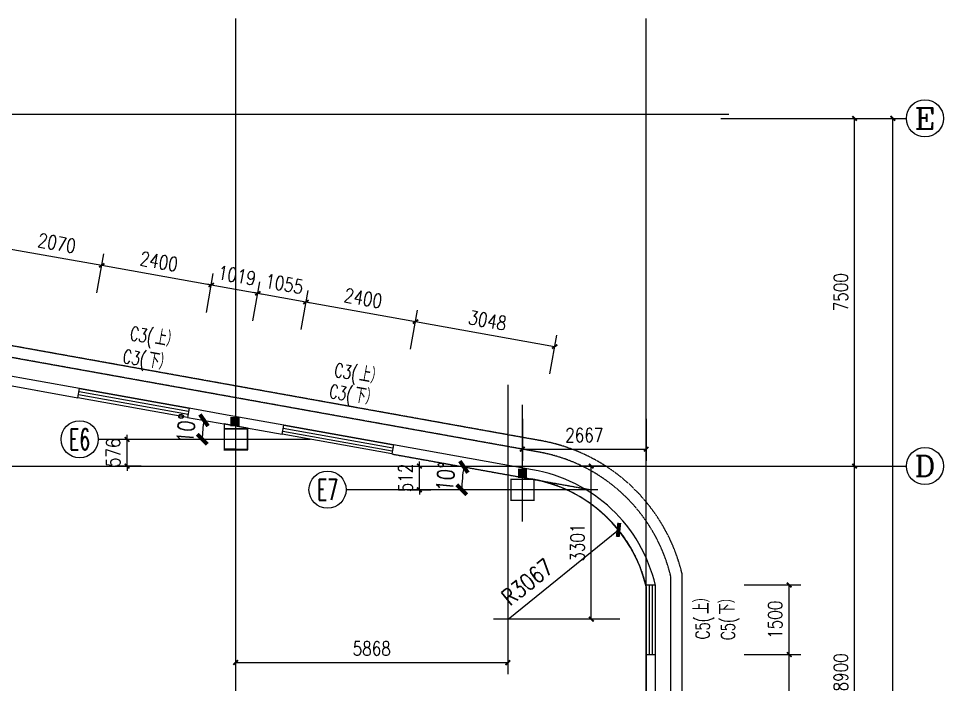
# Model space of a CAD drawing. Header units: millimetres. Extents: x 36114 to 137034, y 22418 to 93776.
# Drawn here: x 99879 to 119823, y 65223 to 79590 of the extents above; entities that cross this region are included whole.
import ezdxf
from ezdxf.enums import TextEntityAlignment as Align

# ---------------------------------------------------------------- set-up
doc = ezdxf.new("R2010")
doc.units = ezdxf.units.MM
doc.linetypes.add('DASH', pattern=[0.35, 0.25, -0.1])
doc.linetypes.add('DOTE', pattern=[2.42, 2, -0.2, 0.02, -0.2])
doc.layers.get('0').update_dxf_attribs({"color": 254})
doc.layers.get('Defpoints').update_dxf_attribs({"color": 254})
for name, color, linetype in [('\\M+5BDA8-\\M+5B3DF\\M+5B4E7', 254, 'Continuous'), ('\\M+5BDA8-\\M+5B4B0', 254, 'Continuous'), ('\\M+5BDA8-\\M+5C3C5\\M+5B4B0\\M+5B1E0\\M+5BAC5', 254, 'Continuous'), ('\\M+5BDA8-\\M+5C7BD-\\M+5D7A9', 254, 'Continuous'), ('\\M+5BDA8-\\M+5D6E1', 254, 'DOTE'), ('\\M+5BDA8-\\M+5D6E1-\\M+5B1EA\\M+5D7A2', 254, 'Continuous'), ('\\M+5C1A2\\M+5C3E6\\M+5CFDF\\M+5CCF51', 254, 'Continuous'), ('\\M+5C1A2\\M+5C3E6\\M+5CFF4\\M+5CCF53', 254, 'Continuous'), ('\\M+5C5C5\\M+5CBAE', 254, 'Continuous'), ('AXIS_TEXT', 254, 'Continuous'), ('PUB_TEXT', 254, 'Continuous'), ('WALL', 254, 'Continuous')]:
    doc.layers.add(name, color=color, linetype=linetype)
doc.styles.add('A-AXIS-LABEL', font='COMPLEX', dxfattribs={"bigfont": 'GBCBIG'})
doc.styles.add('A-WIN-LABEL', font='SIMPLEX', dxfattribs={"bigfont": 'GBCBIG'})
doc.styles.add('COMPLEX', font='COMPLEX')
doc.styles.add('DIM_FONT', font='SIMPLEX.shx', dxfattribs={"width": 0.8})
doc.styles.add('ROMANS', font='ROMANS.shx', dxfattribs={"width": 0.8, "bigfont": 'hhztxt.shx'})
doc.dimstyles.new('dim1-150', dxfattribs={"dimscale": 180, "dimtxt": 2, "dimasz": 1.2, "dimexe": 1.2, "dimexo": 1.2, "dimgap": 1, "dimtad": 1, "dimdec": 0, "dimdsep": 46, "dimtxsty": 'ROMANS', "dimblk": 'ARCHTICK', "dimcen": 0, "dimadec": 0, "dimazin": 0, "dimtfac": 0.71, "dimtdec": 0, "dimtix": 1, "dimtmove": 0, "dimatfit": 3, "dimldrblk": 'ARCHTICK', "dimfxl": 0, "dimtolj": 1, "dimtzin": 0, "dimarcsym": 0})
doc.dimstyles.new('DIMN', dxfattribs={"dimtxt": 300, "dimasz": 100, "dimexe": 250, "dimexo": 300, "dimgap": 150, "dimtad": 1, "dimdec": 0, "dimzin": 0, "dimdsep": 46, "dimtxsty": 'DIM_FONT', "dimblk": 'ARCHTICK', "dimcen": 0.09, "dimclrt": 7, "dimazin": 2, "dimtfac": 1, "dimtdec": 0, "dimtix": 1, "dimtmove": 2, "dimatfit": 3, "dimldrblk": 'ARCHTICK', "dimfxl": 0, "dimtolj": 1, "dimtzin": 0, "dimarcsym": 0})

# ---------------------------------------------------------------- blocks, each defined once
blk = doc.blocks.new('_ArchTick')
at = {"color": 0, "linetype": 'ByBlock', "const_width": 0.4}
blk.add_lwpolyline([(-0.5, -0.5), (0.5, 0.5)], dxfattribs=at)
blk = doc.blocks.new('*D202')
at = {"layer": '\\M+5C1A2\\M+5C3E6\\M+5CFDF\\M+5CCF51', "color": 0, "lineweight": -2, "transparency": 16777216}
blk.add_arc((66133, 77436), 5623, 169.8236, 180, dxfattribs=at)
at = {"layer": 'Defpoints', "color": 0, "transparency": 16777216}
for p in [(57095, 79058), (60550, 78100), (56995, 77436), (115223, 77436), (113408, 68950)]:
    blk.add_point(p, dxfattribs=at)
at = {"layer": '\\M+5C1A2\\M+5C3E6\\M+5CFDF\\M+5CCF51', "color": 0, "lineweight": -2, "transparency": 16777216, "xscale": 216, "yscale": 216, "zscale": 216}
for p, rotation in [((60599, 78429), 79.82363996447724), ((60511, 77436), 270)]:
    blk.add_blockref('_ArchTick', p, dxfattribs=dict(at, rotation=rotation))
at = {"layer": '\\M+5C1A2\\M+5C3E6\\M+5CFDF\\M+5CCF51', "color": 0, "transparency": 16777216, "insert": (60174, 77966), "char_height": 360, "attachment_point": 5, "rotation": 84.9118, "style": 'ROMANS'}
blk.add_mtext('\\A1;10\\M+5A1E3', dxfattribs=at)
blk = doc.blocks.new('*D203')
at = {"layer": '\\M+5C1A2\\M+5C3E6\\M+5CFDF\\M+5CCF51', "color": 0, "lineweight": -2, "transparency": 16777216}
blk.add_arc((78349, 75505), 2447, 169.8236, 180, dxfattribs=at)
at = {"layer": 'Defpoints', "color": 0, "transparency": 16777216}
for p in [(68143, 77337), (75920, 75794), (74466, 75505), (78349, 75505), (113412, 69212)]:
    blk.add_point(p, dxfattribs=at)
at = {"layer": '\\M+5C1A2\\M+5C3E6\\M+5CFDF\\M+5CCF51', "color": 0, "lineweight": -2, "transparency": 16777216, "xscale": 216, "yscale": 216, "zscale": 216}
for p, rotation in [((75941, 75938), 79.8236399644773), ((75903, 75505), 270)]:
    blk.add_blockref('_ArchTick', p, dxfattribs=dict(at, rotation=rotation))
at = {"layer": '\\M+5C1A2\\M+5C3E6\\M+5CFDF\\M+5CCF51', "color": 0, "transparency": 16777216, "insert": (75554, 75754), "char_height": 360, "attachment_point": 5, "rotation": 84.9118, "style": 'ROMANS'}
blk.add_mtext('\\A1;10\\M+5A1E3', dxfattribs=at)
blk = doc.blocks.new('*D204')
at = {"layer": '\\M+5C1A2\\M+5C3E6\\M+5CFDF\\M+5CCF51', "color": 0, "lineweight": -2, "transparency": 16777216}
blk.add_line((86105, 73672), (86025, 73672), dxfattribs=at)
blk.add_arc((88560, 73672), 2319, 169.8236, 180, dxfattribs=at)
at = {"layer": 'Defpoints', "color": 0, "transparency": 16777216}
for p in [(68143, 77337), (86257, 73946), (86321, 73672), (88560, 73672), (113412, 69212)]:
    blk.add_point(p, dxfattribs=at)
at = {"layer": '\\M+5C1A2\\M+5C3E6\\M+5CFDF\\M+5CCF51', "color": 0, "lineweight": -2, "transparency": 16777216, "xscale": 216, "yscale": 216, "zscale": 216}
for p, rotation in [((86277, 74082), 79.8236399644773), ((86241, 73672), 270.0000000000002)]:
    blk.add_blockref('_ArchTick', p, dxfattribs=dict(at, rotation=rotation))
at = {"layer": '\\M+5C1A2\\M+5C3E6\\M+5CFDF\\M+5CCF51', "color": 0, "transparency": 16777216, "insert": (85891, 73910), "char_height": 360, "attachment_point": 5, "rotation": 84.9118, "style": 'ROMANS'}
blk.add_mtext('\\A1;10\\M+5A1E3', dxfattribs=at)
blk = doc.blocks.new('*D205')
at = {"layer": '\\M+5C1A2\\M+5C3E6\\M+5CFDF\\M+5CCF51', "color": 0, "lineweight": -2, "transparency": 16777216}
blk.add_arc((106170, 70511), 2329, 169.8236, 180, dxfattribs=at)
at = {"layer": 'Defpoints', "color": 0, "transparency": 16777216}
for p in [(68143, 77337), (103857, 70787), (102822, 70511), (106170, 70511), (113412, 69212)]:
    blk.add_point(p, dxfattribs=at)
at = {"layer": '\\M+5C1A2\\M+5C3E6\\M+5CFDF\\M+5CCF51', "color": 0, "lineweight": -2, "transparency": 16777216, "xscale": 216, "yscale": 216, "zscale": 216}
for p, rotation in [((103878, 70923), 79.82363996447724), ((103841, 70511), 270.0000000000002)]:
    blk.add_blockref('_ArchTick', p, dxfattribs=dict(at, rotation=rotation))
at = {"layer": '\\M+5C1A2\\M+5C3E6\\M+5CFDF\\M+5CCF51', "color": 0, "transparency": 16777216, "insert": (103492, 70750), "char_height": 360, "attachment_point": 5, "rotation": 84.9118, "style": 'ROMANS'}
blk.add_mtext('\\A1;10\\M+5A1E3', dxfattribs=at)
blk = doc.blocks.new('*D206')
at = {"layer": '\\M+5C1A2\\M+5C3E6\\M+5CFDF\\M+5CCF51', "color": 0, "lineweight": -2, "transparency": 16777216}
blk.add_arc((97379, 72089), 2073, 169.8236, 180, dxfattribs=at)
at = {"layer": 'Defpoints', "color": 0, "transparency": 16777216}
for p in [(68143, 77337), (95320, 72334), (95156, 72089), (97379, 72089), (113512, 69194)]:
    blk.add_point(p, dxfattribs=at)
at = {"layer": '\\M+5C1A2\\M+5C3E6\\M+5CFDF\\M+5CCF51', "color": 0, "lineweight": -2, "transparency": 16777216, "xscale": 216, "yscale": 216, "zscale": 216}
for p, rotation in [((95339, 72456), 79.82363996447724), ((95306, 72089), 269.9999999999998)]:
    blk.add_blockref('_ArchTick', p, dxfattribs=dict(at, rotation=rotation))
at = {"layer": '\\M+5C1A2\\M+5C3E6\\M+5CFDF\\M+5CCF51', "color": 0, "transparency": 16777216, "insert": (94956, 72305), "char_height": 360, "attachment_point": 5, "rotation": 84.9118, "style": 'ROMANS'}
blk.add_mtext('\\A1;10\\M+5A1E3', dxfattribs=at)
blk = doc.blocks.new('*D207')
at = {"layer": '\\M+5C1A2\\M+5C3E6\\M+5CFDF\\M+5CCF51', "color": 0, "lineweight": -2, "transparency": 16777216}
blk.add_line((109305, 69424), (109222, 69424), dxfattribs=at)
blk.add_arc((112229, 69424), 2791, 169.8235, 180, dxfattribs=at)
at = {"layer": 'Defpoints', "color": 0, "transparency": 16777216}
for p in [(107927, 70196), (109458, 69754), (109521, 69424), (112229, 69424), (112370, 69424)]:
    blk.add_point(p, dxfattribs=at)
at = {"layer": '\\M+5C1A2\\M+5C3E6\\M+5CFDF\\M+5CCF51', "color": 0, "lineweight": -2, "transparency": 16777216, "xscale": 216, "yscale": 216, "zscale": 216}
for p, rotation in [((109482, 69917), 79.82348760336745), ((109438, 69424), 270)]:
    blk.add_blockref('_ArchTick', p, dxfattribs=dict(at, rotation=rotation))
at = {"layer": '\\M+5C1A2\\M+5C3E6\\M+5CFDF\\M+5CCF51', "color": 0, "transparency": 16777216, "insert": (109090, 69703), "char_height": 360, "attachment_point": 5, "rotation": 84.9117, "style": 'ROMANS'}
blk.add_mtext('\\A1;10\\M+5A1E3', dxfattribs=at)
blk = doc.blocks.new('*D209')
at = {"layer": '\\M+5BDA8-\\M+5B3DF\\M+5B4E7', "color": 0, "lineweight": -2, "transparency": 16777216}
blk.add_line((110434, 66634), (112816, 68558), dxfattribs=at)
at = {"layer": 'Defpoints', "color": 0, "transparency": 16777216}
for p in [(112816, 68558), (110430, 66631)]:
    blk.add_point(p, dxfattribs=at)
at = {"layer": '\\M+5BDA8-\\M+5B3DF\\M+5B4E7', "color": 0, "lineweight": -2, "transparency": 16777216, "xscale": 216, "yscale": 216, "zscale": 216, "rotation": 38.91113738284074}
blk.add_blockref('_ArchTick', (112816, 68558), dxfattribs=at)
at = {"layer": '\\M+5BDA8-\\M+5B3DF\\M+5B4E7', "color": 0, "transparency": 16777216, "insert": (110849, 67432), "char_height": 360, "attachment_point": 5, "rotation": 38.9111, "style": 'ROMANS'}
blk.add_mtext('\\A1;R3067', dxfattribs=at)
blk = doc.blocks.new('*D210')
at = {"layer": '\\M+5BDA8-\\M+5B3DF\\M+5B4E7', "color": 0, "lineweight": -2, "transparency": 16777216}
for p, q in [((112547, 69936), (111979, 69936)), ((112229, 66634), (112229, 69936)), ((112547, 66634), (111979, 66634))]:
    blk.add_line(p, q, dxfattribs=at)
at = {"layer": 'Defpoints', "color": 0, "transparency": 16777216}
for p in [(112229, 69936), (112847, 69936), (112847, 66634)]:
    blk.add_point(p, dxfattribs=at)
at = {"layer": '\\M+5BDA8-\\M+5B3DF\\M+5B4E7', "color": 0, "lineweight": -2, "transparency": 16777216, "xscale": 100, "yscale": 100, "zscale": 100}
for p, rotation in [((112229, 69936), 90), ((112229, 66634), 270)]:
    blk.add_blockref('_ArchTick', p, dxfattribs=dict(at, rotation=rotation))
at = {"layer": '\\M+5BDA8-\\M+5B3DF\\M+5B4E7', "color": 7, "transparency": 16777216, "insert": (111929, 68285), "char_height": 300, "attachment_point": 5, "rotation": 90, "style": 'DIM_FONT'}
blk.add_mtext('\\A1;3301', dxfattribs=at)
blk = doc.blocks.new('*D211')
at = {"layer": '\\M+5BDA8-\\M+5B3DF\\M+5B4E7', "color": 0, "lineweight": -2, "transparency": 16777216}
for p, q in [((110745, 70956), (110745, 70050)), ((113412, 70956), (113412, 70050)), ((110745, 70300), (113412, 70300))]:
    blk.add_line(p, q, dxfattribs=at)
at = {"layer": 'Defpoints', "color": 0, "transparency": 16777216}
for p in [(110745, 71256), (113412, 71256), (113412, 70300)]:
    blk.add_point(p, dxfattribs=at)
at = {"layer": '\\M+5BDA8-\\M+5B3DF\\M+5B4E7', "color": 0, "lineweight": -2, "transparency": 16777216, "xscale": 100, "yscale": 100, "zscale": 100, "rotation": 180}
blk.add_blockref('_ArchTick', (110745, 70300), dxfattribs=at)
at = {"layer": '\\M+5BDA8-\\M+5B3DF\\M+5B4E7', "color": 0, "lineweight": -2, "transparency": 16777216, "xscale": 100, "yscale": 100, "zscale": 100}
blk.add_blockref('_ArchTick', (113412, 70300), dxfattribs=at)
at = {"layer": '\\M+5BDA8-\\M+5B3DF\\M+5B4E7', "color": 7, "transparency": 16777216, "insert": (112078, 70600), "char_height": 300, "attachment_point": 5, "style": 'DIM_FONT'}
blk.add_mtext('\\A1;2667', dxfattribs=at)
blk = doc.blocks.new('*D214')
at = {"layer": '\\M+5BDA8-\\M+5B3DF\\M+5B4E7', "color": 0, "lineweight": -2, "transparency": 16777216}
for p, q in [((102219, 70511), (102219, 70611)), ((102522, 70511), (101969, 70511)), ((102219, 69936), (102219, 70511)), ((102522, 69936), (101969, 69936)), ((102219, 69936), (102219, 69836))]:
    blk.add_line(p, q, dxfattribs=at)
at = {"layer": 'Defpoints', "color": 0, "transparency": 16777216}
for p in [(102219, 70511), (102822, 70511), (102822, 69936)]:
    blk.add_point(p, dxfattribs=at)
at = {"layer": '\\M+5BDA8-\\M+5B3DF\\M+5B4E7', "color": 0, "lineweight": -2, "transparency": 16777216, "xscale": 100, "yscale": 100, "zscale": 100}
for p, rotation in [((102219, 70511), 270), ((102219, 69936), 90)]:
    blk.add_blockref('_ArchTick', p, dxfattribs=dict(at, rotation=rotation))
at = {"layer": '\\M+5BDA8-\\M+5B3DF\\M+5B4E7', "color": 7, "transparency": 16777216, "insert": (101919, 70224), "char_height": 300, "attachment_point": 5, "rotation": 90, "style": 'DIM_FONT'}
blk.add_mtext('\\A1;576', dxfattribs=at)
blk = doc.blocks.new('*D215')
at = {"layer": '\\M+5BDA8-\\M+5B3DF\\M+5B4E7', "color": 0, "lineweight": -2, "transparency": 16777216}
for p, q in [((108522, 69936), (108522, 70036)), ((108257, 69936), (108772, 69936)), ((108522, 69424), (108522, 69936)), ((108257, 69424), (108772, 69424)), ((108522, 69424), (108522, 69324))]:
    blk.add_line(p, q, dxfattribs=at)
at = {"layer": 'Defpoints', "color": 0, "transparency": 16777216}
for p in [(107957, 69936), (108522, 69936), (107957, 69424)]:
    blk.add_point(p, dxfattribs=at)
at = {"layer": '\\M+5BDA8-\\M+5B3DF\\M+5B4E7', "color": 0, "lineweight": -2, "transparency": 16777216, "xscale": 100, "yscale": 100, "zscale": 100}
for p, rotation in [((108522, 69936), 270), ((108522, 69424), 90)]:
    blk.add_blockref('_ArchTick', p, dxfattribs=dict(at, rotation=rotation))
at = {"layer": '\\M+5BDA8-\\M+5B3DF\\M+5B4E7', "color": 7, "transparency": 16777216, "insert": (108222, 69680), "char_height": 300, "attachment_point": 5, "rotation": 90, "style": 'DIM_FONT'}
blk.add_mtext('\\A1;512', dxfattribs=at)
blk = doc.blocks.new('*D216')
at = {"layer": '\\M+5BDA8-\\M+5B3DF\\M+5B4E7', "color": 0, "lineweight": -2, "transparency": 16777216}
for p, q in [((104561, 66637), (104560, 65450)), ((110430, 66634), (110429, 65447)), ((104561, 65700), (110429, 65697))]:
    blk.add_line(p, q, dxfattribs=at)
at = {"layer": 'Defpoints', "color": 0, "transparency": 16777216}
for p in [(104561, 66937), (110430, 66934), (110429, 65697)]:
    blk.add_point(p, dxfattribs=at)
at = {"layer": '\\M+5BDA8-\\M+5B3DF\\M+5B4E7', "color": 0, "lineweight": -2, "transparency": 16777216, "xscale": 100, "yscale": 100, "zscale": 100}
for p, rotation in [((104561, 65700), 179.9689875181909), ((110429, 65697), 359.9689875181909)]:
    blk.add_blockref('_ArchTick', p, dxfattribs=dict(at, rotation=rotation))
at = {"layer": '\\M+5BDA8-\\M+5B3DF\\M+5B4E7', "color": 7, "transparency": 16777216, "insert": (107495, 65999), "char_height": 300, "attachment_point": 5, "rotation": 359.969, "style": 'DIM_FONT'}
blk.add_mtext('\\A1;5868', dxfattribs=at)
blk = doc.blocks.new('*D263')
at = {"layer": '\\M+5BDA8-\\M+5B3DF\\M+5B4E7', "color": 0, "lineweight": -2, "transparency": 16777216}
for p, q in [((99529, 74041), (99679, 74878)), ((99635, 74632), (101673, 74266)), ((101567, 73675), (101717, 74512))]:
    blk.add_line(p, q, dxfattribs=at)
at = {"layer": 'Defpoints', "color": 0, "transparency": 16777216}
for p in [(101673, 74266), (99476, 73745), (101514, 73380)]:
    blk.add_point(p, dxfattribs=at)
at = {"layer": '\\M+5BDA8-\\M+5B3DF\\M+5B4E7', "color": 0, "lineweight": -2, "transparency": 16777216, "xscale": 100, "yscale": 100, "zscale": 100}
for p, rotation in [((99635, 74632), 169.8237537539225), ((101673, 74266), 349.8237537539225)]:
    blk.add_blockref('_ArchTick', p, dxfattribs=dict(at, rotation=rotation))
at = {"layer": '\\M+5BDA8-\\M+5B3DF\\M+5B4E7', "color": 7, "transparency": 16777216, "insert": (100707, 74744), "char_height": 300, "attachment_point": 5, "rotation": 349.8238, "style": 'DIM_FONT'}
blk.add_mtext('\\A1;2070', dxfattribs=at)
blk = doc.blocks.new('*D264')
at = {"layer": '\\M+5BDA8-\\M+5B3DF\\M+5B4E7', "color": 0, "lineweight": -2, "transparency": 16777216}
for p, q in [((101567, 73675), (101717, 74512)), ((101673, 74266), (104035, 73842)), ((103929, 73251), (104079, 74088))]:
    blk.add_line(p, q, dxfattribs=at)
at = {"layer": 'Defpoints', "color": 0, "transparency": 16777216}
for p in [(104035, 73842), (101514, 73380), (103876, 72956)]:
    blk.add_point(p, dxfattribs=at)
at = {"layer": '\\M+5BDA8-\\M+5B3DF\\M+5B4E7', "color": 0, "lineweight": -2, "transparency": 16777216, "xscale": 100, "yscale": 100, "zscale": 100}
for p, rotation in [((101673, 74266), 169.8237537539224), ((104035, 73842), 349.8237537539225)]:
    blk.add_blockref('_ArchTick', p, dxfattribs=dict(at, rotation=rotation))
at = {"layer": '\\M+5BDA8-\\M+5B3DF\\M+5B4E7', "color": 7, "transparency": 16777216, "insert": (102907, 74349), "char_height": 300, "attachment_point": 5, "rotation": 349.8238, "style": 'DIM_FONT'}
blk.add_mtext('\\A1;2400', dxfattribs=at)
blk = doc.blocks.new('*D265')
at = {"layer": '\\M+5BDA8-\\M+5B3DF\\M+5B4E7', "color": 0, "lineweight": -2, "transparency": 16777216}
for p, q in [((103929, 73251), (104079, 74088)), ((104035, 73842), (103937, 73859)), ((104035, 73842), (105038, 73662)), ((104932, 73071), (105083, 73908)), ((105038, 73662), (105137, 73644))]:
    blk.add_line(p, q, dxfattribs=at)
at = {"layer": 'Defpoints', "color": 0, "transparency": 16777216}
for p in [(105038, 73662), (103876, 72956), (104879, 72775)]:
    blk.add_point(p, dxfattribs=at)
at = {"layer": '\\M+5BDA8-\\M+5B3DF\\M+5B4E7', "color": 0, "lineweight": -2, "transparency": 16777216, "xscale": 100, "yscale": 100, "zscale": 100}
for p, rotation in [((104035, 73842), 349.8237537539237), ((105038, 73662), 169.8237537539237)]:
    blk.add_blockref('_ArchTick', p, dxfattribs=dict(at, rotation=rotation))
at = {"layer": '\\M+5BDA8-\\M+5B3DF\\M+5B4E7', "color": 7, "transparency": 16777216, "insert": (104590, 74047), "char_height": 300, "attachment_point": 5, "rotation": 349.8238, "style": 'DIM_FONT'}
blk.add_mtext('\\A1;1019', dxfattribs=at)
blk = doc.blocks.new('*D266')
at = {"layer": '\\M+5BDA8-\\M+5B3DF\\M+5B4E7', "color": 0, "lineweight": -2, "transparency": 16777216}
for p, q in [((104932, 73071), (105083, 73908)), ((105038, 73662), (104940, 73679)), ((105038, 73662), (106077, 73475)), ((105971, 72884), (106121, 73721)), ((106077, 73475), (106176, 73458))]:
    blk.add_line(p, q, dxfattribs=at)
at = {"layer": 'Defpoints', "color": 0, "transparency": 16777216}
for p in [(106077, 73475), (104879, 72775), (105918, 72589)]:
    blk.add_point(p, dxfattribs=at)
at = {"layer": '\\M+5BDA8-\\M+5B3DF\\M+5B4E7', "color": 0, "lineweight": -2, "transparency": 16777216, "xscale": 100, "yscale": 100, "zscale": 100}
for p, rotation in [((105038, 73662), 349.8237537539204), ((106077, 73475), 169.8237537539204)]:
    blk.add_blockref('_ArchTick', p, dxfattribs=dict(at, rotation=rotation))
at = {"layer": '\\M+5BDA8-\\M+5B3DF\\M+5B4E7', "color": 7, "transparency": 16777216, "insert": (105611, 73864), "char_height": 300, "attachment_point": 5, "rotation": 349.8238, "style": 'DIM_FONT'}
blk.add_mtext('\\A1;1055', dxfattribs=at)
blk = doc.blocks.new('*D267')
at = {"layer": '\\M+5BDA8-\\M+5B3DF\\M+5B4E7', "color": 0, "lineweight": -2, "transparency": 16777216}
for p, q in [((105971, 72884), (106121, 73721)), ((106077, 73475), (108439, 73051)), ((108333, 72460), (108484, 73297))]:
    blk.add_line(p, q, dxfattribs=at)
at = {"layer": 'Defpoints', "color": 0, "transparency": 16777216}
for p in [(108439, 73051), (105918, 72589), (108280, 72165)]:
    blk.add_point(p, dxfattribs=at)
at = {"layer": '\\M+5BDA8-\\M+5B3DF\\M+5B4E7', "color": 0, "lineweight": -2, "transparency": 16777216, "xscale": 100, "yscale": 100, "zscale": 100}
for p, rotation in [((106077, 73475), 169.8237537539221), ((108439, 73051), 349.8237537539221)]:
    blk.add_blockref('_ArchTick', p, dxfattribs=dict(at, rotation=rotation))
at = {"layer": '\\M+5BDA8-\\M+5B3DF\\M+5B4E7', "color": 7, "transparency": 16777216, "insert": (107311, 73558), "char_height": 300, "attachment_point": 5, "rotation": 349.8238, "style": 'DIM_FONT'}
blk.add_mtext('\\A1;2400', dxfattribs=at)
blk = doc.blocks.new('*D268')
at = {"layer": '\\M+5BDA8-\\M+5B3DF\\M+5B4E7', "color": 0, "lineweight": -2, "transparency": 16777216}
for p, q in [((108333, 72460), (108484, 73297)), ((108439, 73051), (111439, 72513)), ((111333, 71922), (111484, 72759))]:
    blk.add_line(p, q, dxfattribs=at)
at = {"layer": 'Defpoints', "color": 0, "transparency": 16777216}
for p in [(111439, 72513), (108280, 72165), (111280, 71626)]:
    blk.add_point(p, dxfattribs=at)
at = {"layer": '\\M+5BDA8-\\M+5B3DF\\M+5B4E7', "color": 0, "lineweight": -2, "transparency": 16777216, "xscale": 100, "yscale": 100, "zscale": 100}
for p, rotation in [((108439, 73051), 169.8237537539229), ((111439, 72513), 349.823753753923)]:
    blk.add_blockref('_ArchTick', p, dxfattribs=dict(at, rotation=rotation))
at = {"layer": '\\M+5BDA8-\\M+5B3DF\\M+5B4E7', "color": 7, "transparency": 16777216, "insert": (109992, 73077), "char_height": 300, "attachment_point": 5, "rotation": 349.8238, "style": 'DIM_FONT'}
blk.add_mtext('\\A1;3048', dxfattribs=at)
blk = doc.blocks.new('*D283')
at = {"layer": '\\M+5BDA8-\\M+5B3DF\\M+5B4E7', "color": 0, "lineweight": -2, "transparency": 16777216}
for p, q in [((115526, 65870), (116746, 65870)), ((116495, 63036), (116496, 65870)), ((115525, 63036), (116745, 63036))]:
    blk.add_line(p, q, dxfattribs=at)
at = {"layer": 'Defpoints', "color": 0, "transparency": 16777216}
for p in [(115226, 65870), (116496, 65870), (115225, 63036)]:
    blk.add_point(p, dxfattribs=at)
at = {"layer": '\\M+5BDA8-\\M+5B3DF\\M+5B4E7', "color": 0, "lineweight": -2, "transparency": 16777216, "xscale": 100, "yscale": 100, "zscale": 100}
for p, rotation in [((116496, 65870), 89.99347379288021), ((116495, 63036), 269.9934737928803)]:
    blk.add_blockref('_ArchTick', p, dxfattribs=dict(at, rotation=rotation))
at = {"layer": '\\M+5BDA8-\\M+5B3DF\\M+5B4E7', "color": 7, "transparency": 16777216, "insert": (116196, 64453), "char_height": 300, "attachment_point": 5, "rotation": 89.9935, "style": 'DIM_FONT'}
blk.add_mtext('\\A1;2834', dxfattribs=at)
blk = doc.blocks.new('*D284')
at = {"layer": '\\M+5BDA8-\\M+5B3DF\\M+5B4E7', "color": 0, "lineweight": -2, "transparency": 16777216}
for p, q in [((115526, 67370), (116746, 67370)), ((116496, 65870), (116496, 67370)), ((115526, 65870), (116746, 65870))]:
    blk.add_line(p, q, dxfattribs=at)
at = {"layer": 'Defpoints', "color": 0, "transparency": 16777216}
for p in [(115226, 67370), (116496, 67370), (115226, 65870)]:
    blk.add_point(p, dxfattribs=at)
at = {"layer": '\\M+5BDA8-\\M+5B3DF\\M+5B4E7', "color": 0, "lineweight": -2, "transparency": 16777216, "xscale": 100, "yscale": 100, "zscale": 100}
for p, rotation in [((116496, 67370), 89.99347379288267), ((116496, 65870), 269.9934737928827)]:
    blk.add_blockref('_ArchTick', p, dxfattribs=dict(at, rotation=rotation))
at = {"layer": '\\M+5BDA8-\\M+5B3DF\\M+5B4E7', "color": 7, "transparency": 16777216, "insert": (116196, 66620), "char_height": 300, "attachment_point": 5, "rotation": 89.9935, "style": 'DIM_FONT'}
blk.add_mtext('\\A1;1500', dxfattribs=at)
blk = doc.blocks.new('*D362')
at = {"layer": '\\M+5BDA8-\\M+5D6E1-\\M+5B1EA\\M+5D7A2', "color": 0, "lineweight": -2, "transparency": 16777216}
for p, q in [((117224, 77436), (118979, 77436)), ((118729, 42936), (118729, 77436)), ((117224, 42936), (118979, 42936))]:
    blk.add_line(p, q, dxfattribs=at)
at = {"layer": 'Defpoints', "color": 0, "transparency": 16777216}
for p in [(116924, 77436), (118729, 77436), (116924, 42936)]:
    blk.add_point(p, dxfattribs=at)
at = {"layer": '\\M+5BDA8-\\M+5D6E1-\\M+5B1EA\\M+5D7A2', "color": 0, "lineweight": -2, "transparency": 16777216, "xscale": 100, "yscale": 100, "zscale": 100}
for p, rotation in [((118729, 77436), 90), ((118729, 42936), 270)]:
    blk.add_blockref('_ArchTick', p, dxfattribs=dict(at, rotation=rotation))
at = {"layer": '\\M+5BDA8-\\M+5D6E1-\\M+5B1EA\\M+5D7A2', "color": 7, "transparency": 16777216, "insert": (118429, 60186), "char_height": 300, "attachment_point": 5, "rotation": 90, "style": 'DIM_FONT'}
blk.add_mtext('\\A1;34500', dxfattribs=at)
blk = doc.blocks.new('*D365')
at = {"layer": '\\M+5BDA8-\\M+5D6E1-\\M+5B1EA\\M+5D7A2', "color": 0, "lineweight": -2, "transparency": 16777216}
for p, q in [((115223, 69936), (118157, 69936)), ((117907, 61036), (117907, 69936)), ((115223, 61036), (118157, 61036))]:
    blk.add_line(p, q, dxfattribs=at)
at = {"layer": 'Defpoints', "color": 0, "transparency": 16777216}
for p in [(114923, 69936), (117907, 69936), (114923, 61036)]:
    blk.add_point(p, dxfattribs=at)
at = {"layer": '\\M+5BDA8-\\M+5D6E1-\\M+5B1EA\\M+5D7A2', "color": 0, "lineweight": -2, "transparency": 16777216, "xscale": 100, "yscale": 100, "zscale": 100}
for p, rotation in [((117907, 69936), 90), ((117907, 61036), 270)]:
    blk.add_blockref('_ArchTick', p, dxfattribs=dict(at, rotation=rotation))
at = {"layer": '\\M+5BDA8-\\M+5D6E1-\\M+5B1EA\\M+5D7A2', "color": 7, "transparency": 16777216, "insert": (117607, 65486), "char_height": 300, "attachment_point": 5, "rotation": 90, "style": 'DIM_FONT'}
blk.add_mtext('\\A1;8900', dxfattribs=at)
blk = doc.blocks.new('*D229')
at = {"layer": '\\M+5BDA8-\\M+5D6E1-\\M+5B1EA\\M+5D7A2', "color": 0, "lineweight": -2, "transparency": 16777216}
for p, q in [((115223, 77436), (118157, 77436)), ((117907, 69936), (117907, 77436)), ((115223, 69936), (118157, 69936))]:
    blk.add_line(p, q, dxfattribs=at)
at = {"layer": 'Defpoints', "color": 0, "transparency": 16777216}
for p in [(114923, 77436), (117907, 77436), (114923, 69936)]:
    blk.add_point(p, dxfattribs=at)
at = {"layer": '\\M+5BDA8-\\M+5D6E1-\\M+5B1EA\\M+5D7A2', "color": 0, "lineweight": -2, "transparency": 16777216, "xscale": 100, "yscale": 100, "zscale": 100}
for p, rotation in [((117907, 77436), 90), ((117907, 69936), 270)]:
    blk.add_blockref('_ArchTick', p, dxfattribs=dict(at, rotation=rotation))
at = {"layer": '\\M+5BDA8-\\M+5D6E1-\\M+5B1EA\\M+5D7A2', "color": 7, "transparency": 16777216, "insert": (117607, 73686), "char_height": 300, "attachment_point": 5, "rotation": 90, "style": 'DIM_FONT'}
blk.add_mtext('\\A1;7500', dxfattribs=at)
blk = doc.blocks.new('_AXISO')
blk.add_circle((0, 0), 0.5)
at = {"layer": 'AXIS_TEXT', "style": 'COMPLEX'}
blk.add_attdef('A', text='', height=0.56, dxfattribs=at).set_placement((-0.25, -0.28), (0.25, -0.28), align=Align.FIT)
blk = doc.blocks.new('\\M+5B6FE\\M+5CEAC\\M+5B4B0\\M+5BFE2$\\M+5CFB5\\M+5CDB3\\M+5CDBC\\M+5BFE2$00000001')
at = {"color": 0}
for points in [[(-0.5, 0.5), (-0.5, -0.5)], [(-0.5, 0.5), (0.5, 0.5)], [(0.5, -0.5), (0.5, 0.5)], [(0.5, 0.1667), (-0.5, 0.1667)], [(0.5, -0.1667), (-0.5, -0.1667)], [(-0.5, -0.5), (0.5, -0.5)]]:
    blk.add_lwpolyline(points, dxfattribs=at)

msp = doc.modelspace()

# ---------------------------------------------------------------- hatches: boundary and pattern name
at = {"layer": '\\M+5C1A2\\M+5C3E6\\M+5CFF4\\M+5CCF53'}
for points in [[(104448.3, 70792.1), (104648.3, 70792.1), (104648.3, 70992.1), (104448.3, 70992.1)], [(110646, 69678.8), (110846, 69678.8), (110846, 69878.8), (110646, 69878.8)]]:
    msp.add_hatch(color=256, dxfattribs=at).paths.add_polyline_path(points)

# ---------------------------------------------------------------- linework, layer by layer
at = {"layer": '\\M+5BDA8-\\M+5B3DF\\M+5B4E7'}
for p, q in [((102611.9, 70511.4), (101603, 70511.4)), ((107957.2, 69423.8), (106948.3, 69423.8))]:
    msp.add_line(p, q, dxfattribs=at)
at = {"layer": '\\M+5BDA8-\\M+5C7BD-\\M+5D7A9'}
for p, q in [((101195.6, 71607.5), (99158.1, 71973.3)), ((99122.8, 71776.4), (101160.3, 71410.7)), ((101160.3, 71410.7), (101195.6, 71607.5)), ((101160.3, 71410.7), (101195.6, 71607.5)), ((101195.6, 71607.5), (103557.9, 71183.5)), ((103522.5, 70986.7), (101160.3, 71410.7)), ((103557.9, 71183.5), (103522.5, 70986.7)), ((103557.9, 71183.5), (103522.5, 70986.7)), ((104381.3, 71035.7), (103557.9, 71183.5)), ((105600, 70816.9), (104381.3, 71035.7)), ((103522.5, 70986.7), (104345.9, 70838.9)), ((104345.9, 70838.9), (105564.7, 70620.1)), ((105564.7, 70620.1), (105600, 70816.9)), ((105564.7, 70620.1), (105600, 70816.9)), ((105600, 70816.9), (107962.3, 70392.9)), ((107927, 70196.1), (105564.7, 70620.1)), ((107962.3, 70392.9), (107927, 70196.1)), ((107962.3, 70392.9), (107927, 70196.1)), ((110962.3, 69854.4), (107962.3, 70392.9)), ((107927, 70196.1), (110928.1, 69657.3)), ((113411.6, 67337.3), (113411.6, 63035.7)), ((113611.6, 63035.7), (113611.6, 67360.4))]:
    msp.add_line(p, q, dxfattribs=at)
for radius, start, end in [(3274.6, 12.97935, 80.48029), (3074.6, 13.39672, 80.50132)]:
    msp.add_arc((110420.7, 66624.9), radius, start, end, dxfattribs=at)
at = {"layer": '\\M+5BDA8-\\M+5D6E1', "ltscale": 10}
for p, q in [((104561.2, 41718), (104561.2, 79590.2)), ((113411.6, 41718), (113411.6, 79590.2)), ((56965.4, 77525.9), (115193.8, 77525.9)), ((110429.7, 71691.3), (110429.2, 65737.5)), ((110744.8, 68743.1), (110744.8, 71255.9)), ((106170.2, 70511.4), (102611.9, 70511.4)), ((107927, 70196.1), (112229.2, 69423.8)), ((57094.7, 69935.6), (115023, 69935.6)), ((112370.3, 69423.8), (107957.2, 69423.8)), ((112847.1, 66634.3), (110116.9, 66634.3))]:
    msp.add_line(p, q, dxfattribs=at)
msp.add_arc((110429.7, 66631.1), 3067, 13.52265, 80.64559, dxfattribs=at)
at = {"layer": '\\M+5BDA8-\\M+5D6E1-\\M+5B1EA\\M+5D7A2'}
for p, q in [((115023, 77435.7), (119023, 77435.7)), ((115023, 69935.6), (119023, 69935.6))]:
    msp.add_line(p, q, dxfattribs=at)
for centre in [(101197, 70513.3), (106542.3, 69425.7)]:
    msp.add_circle(centre, 400, dxfattribs=at)
at = {"layer": '\\M+5C1A2\\M+5C3E6\\M+5CFF4\\M+5CCF53'}
for p, q in [((104315.6, 70844.3), (104315.6, 70301)), ((104815.6, 70754.6), (104315.6, 70844.3)), ((104815.6, 70738.1), (104815.6, 70284.6)), ((104565.6, 70301), (104315.6, 70301)), ((104565.6, 70301), (104815.6, 70301))]:
    msp.add_line(p, q, dxfattribs=at)
at = {"layer": '\\M+5C1A2\\M+5C3E6\\M+5CFF4\\M+5CCF53', "const_width": 30}
for points in [[(104815.6, 70284.6), (104815.6, 70738.1), (104315.6, 70738.1), (104315.6, 70284.6), (104815.6, 70284.6)], [(110994.8, 69197), (110994.8, 69650.5), (110494.8, 69650.5), (110494.8, 69197), (110994.8, 69197)]]:
    msp.add_lwpolyline(points, dxfattribs=at)
at = {"layer": '\\M+5C5C5\\M+5CBAE', "linetype": 'DASH', "ltscale": 30}
for p, q in [((109272.2, 70818.2), (89554.4, 74357.6)), ((108981.9, 70616.3), (89264.2, 74155.7)), ((111097.6, 70490.5), (109272.2, 70818.2)), ((111053.4, 70244.4), (108981.9, 70616.3)), ((114190.9, 63785.7), (114184.8, 67617.4)), ((113941.7, 63535.7), (113941.7, 67559))]:
    msp.add_line(p, q, dxfattribs=at)
for radius in [3817, 3567]:
    msp.add_arc((110473.7, 66724.9), radius, 13.52265, 80.64559, dxfattribs=at)
at = {"layer": 'WALL'}
for p, q in [((104373.2, 70994.1), (104373.2, 70994.1)), ((104833, 70713.8), (104833, 70713.8))]:
    msp.add_line(p, q, dxfattribs=at)

# ---------------------------------------------------------------- block references
at = {"layer": '\\M+5BDA8-\\M+5B4B0', "zscale": 200}
for p, xscale, yscale, rotation in [((102359.1, 71297.1), -2400, 200, 349.8236399644778), ((102359.1, 71297.1), -2400, 200, 349.8236399644778), ((106763.5, 70506.5), -2400, 200, 349.8234876033695), ((106763.5, 70506.5), -2400, 200, 349.8234876033695), ((113511.6, 66619.7), -1500, -200, 269.9999999941271), ((113511.6, 66619.7), -1500, -200, 269.9999999941271)]:
    msp.add_blockref('\\M+5B6FE\\M+5CEAC\\M+5B4B0\\M+5BFE2$\\M+5CFB5\\M+5CDB3\\M+5CDBC\\M+5BFE2$00000001', p, dxfattribs=dict(at, xscale=xscale, yscale=yscale, rotation=rotation))
at = {"layer": '\\M+5BDA8-\\M+5D6E1-\\M+5B1EA\\M+5D7A2'}
ref = msp.add_blockref('_AXISO', (119423, 77435.7), dxfattribs=dict(at, xscale=800, yscale=800, zscale=800))
ref.add_attrib('A', 'E', dxfattribs={"layer": 'AXIS_TEXT', "height": 452.5, "style": 'A-AXIS-LABEL', "width": 1.3125}).set_placement((119196.7, 77209.4), (119649.3, 77209.4), align=Align.FIT)
ref = msp.add_blockref('_AXISO', (119423, 69935.6), dxfattribs=dict(at, xscale=800, yscale=800, zscale=800))
ref.add_attrib('A', 'D', dxfattribs={"layer": 'AXIS_TEXT', "height": 452.5, "style": 'A-AXIS-LABEL', "width": 1.235294}).set_placement((119196.7, 69709.4), (119649.3, 69709.4), align=Align.FIT)

# ---------------------------------------------------------------- texts
at = {"layer": '\\M+5BDA8-\\M+5C3C5\\M+5B4B0\\M+5B1E0\\M+5BAC5', "style": 'A-WIN-LABEL', "width": 0.705882}
for s, rotation, p in [('C3(', 349.82364, (102263.9, 72659.2)), ('C3(', 349.82364, (102107.9, 72166.8)), ('C3(', 349.82349, (106668.3, 71868.6)), ('C3(', 349.82349, (106559.9, 71411.2)), ('C5(', 90, (114777.1, 66199.4)), ('C5(', 90, (115323.6, 66182.3))]:
    msp.add_text(s, height=297.5, rotation=rotation, dxfattribs=at).set_placement(p)
at = {"layer": '\\M+5BDA8-\\M+5C3C5\\M+5B4B0\\M+5B1E0\\M+5BAC5', "style": 'A-WIN-LABEL'}
for s, rotation, p in [('上）', 349.82364, (102805.2, 72562)), ('下）', 349.82364, (102649.2, 72069.6)), ('上）', 349.82349, (107209.7, 71771.4)), ('下）', 349.82349, (107101.2, 71314.1)), ('上）', 90, (114777.1, 66749.4)), ('下）', 90, (115323.6, 66732.3))]:
    msp.add_text(s, height=337.59, rotation=rotation, dxfattribs=at).set_placement(p)
at = {"layer": 'PUB_TEXT', "style": 'A-AXIS-LABEL', "width": 0.6}
for s, p, p2 in [('E6', (100970.7, 70287.1), (101423.3, 70287.1)), ('E7', (106316, 69199.4), (106768.6, 69199.4))]:
    msp.add_text(s, height=452.55, dxfattribs=at).set_placement(p, p2, align=Align.FIT)

# ---------------------------------------------------------------- dimensions: what is measured, and where the dimension line sits
at = {"layer": '\\M+5BDA8-\\M+5B3DF\\M+5B4E7'}
for p1, p2, distance, picture, middle in [((99476.2, 73745.3), (101513.7, 73379.6), 900.4, '*D263', (100707, 74743.9)), ((101513.7, 73379.6), (103876, 72955.5), 900.4, '*D264', (102906.9, 74349)), ((103876, 72955.5), (104879.3, 72775.4), 900.4, '*D265', (104589.7, 74047)), ((104879.3, 72775.4), (105918.1, 72589), 900.4, '*D266', (105610.8, 73863.7)), ((105918.1, 72589), (108280.4, 72164.9), 900.4, '*D267', (107311.3, 73558.4)), ((108280.4, 72164.9), (111280.3, 71626.4), 900.4, '*D268', (109992.4, 73077.2)), ((110744.8, 71255.9), (113411.6, 71255.9), -956.1, '*D211', (112078.2, 70599.8)), ((102822.5, 69935.6), (102822.5, 70511.4), 603.1, '*D214', (101919.3, 70223.5)), ((107957.2, 69423.8), (107957.2, 69935.6), -565.1, '*D215', (108222.3, 69679.7)), ((112847.1, 66634.3), (112847.1, 69935.6), 617.8, '*D210', (111929.2, 68285)), ((115225.6, 65869.9), (115225.8, 67369.9), -1270.2, '*D284', (116195.8, 66619.8)), ((104561.3, 66937.4), (110429.7, 66934.3), -1237.2, '*D216', (107495, 65998.6)), ((115225.3, 63035.9), (115225.6, 65869.9), -1270.2, '*D283', (116195.6, 64452.8))]:
    dim = msp.add_aligned_dim(p1=p1, p2=p2, distance=distance, dimstyle='DIMN', dxfattribs=at)
    dim.commit()
    dim.dimension.update_dxf_attribs({"geometry": picture, "text_midpoint": middle})
dim = msp.add_radius_dim(center=(110429.7, 66631.1), mpoint=(112816.1, 68557.5), dimstyle='dim1-150', dxfattribs=at)
dim.commit()
dim.dimension.update_dxf_attribs({"geometry": '*D209', "text_midpoint": (111075.2, 67152.3), "dimtype": 164})
at = {"layer": '\\M+5BDA8-\\M+5D6E1-\\M+5B1EA\\M+5D7A2'}
for p1, p2, distance, picture, middle in [((114923, 69935.6), (114923, 77435.7), -2983.8, '*D229', (117606.8, 73685.7)), ((116924.5, 42935.7), (116924.5, 77435.7), -1804, '*D362', (118428.5, 60185.7)), ((114923, 61035.7), (114923, 69935.6), -2983.8, '*D365', (117606.8, 65485.7))]:
    dim = msp.add_aligned_dim(p1=p1, p2=p2, distance=distance, dimstyle='DIMN', dxfattribs=at)
    dim.commit()
    dim.dimension.update_dxf_attribs({"geometry": picture, "text_midpoint": middle})
at = {"layer": '\\M+5C1A2\\M+5C3E6\\M+5CFDF\\M+5CCF51'}
for base, line1, line2, picture, middle in [((60550, 78099.9), ((113408.2, 68949.8), (57094.7, 79058.2)), ((56994.7, 77435.7), (115223, 77435.7)), '*D202', (60174.2, 77966.3)), ((75919.7, 75794.3), ((113411.6, 69211.5), (68143.4, 77337.3)), ((78349.5, 75505.3), (74466, 75505.3)), '*D203', (75553.6, 75754.2)), ((86256.9, 73946.4), ((113411.6, 69211.5), (68143.4, 77337.3)), ((88560.1, 73672.4), (86321.3, 73672.4)), '*D204', (85891.3, 73910.1)), ((103857.3, 70786.5), ((113411.6, 69211.5), (68143.4, 77337.3)), ((106170.2, 70511.4), (102822.5, 70511.4)), '*D205', (103491.6, 70749.9)), ((95320.4, 72334.3), ((113511.6, 69193.6), (68143.4, 77337.3)), ((97379.3, 72089.4), (95156.1, 72089.4)), '*D206', (94955.5, 72305.2)), ((109457.6, 69753.5), ((107927, 70196.1), (112229.2, 69423.8)), ((112370.3, 69423.8), (109521.4, 69423.8)), '*D207', (109090.4, 69703.3))]:
    dim = msp.add_angular_dim_2l(base=base, line1=line1, line2=line2, dimstyle='dim1-150', override={"dimazin": 2}, dxfattribs=at)
    dim.commit()
    dim.dimension.update_dxf_attribs({"geometry": picture, "text_midpoint": middle})

doc.saveas('drawing.dxf')
